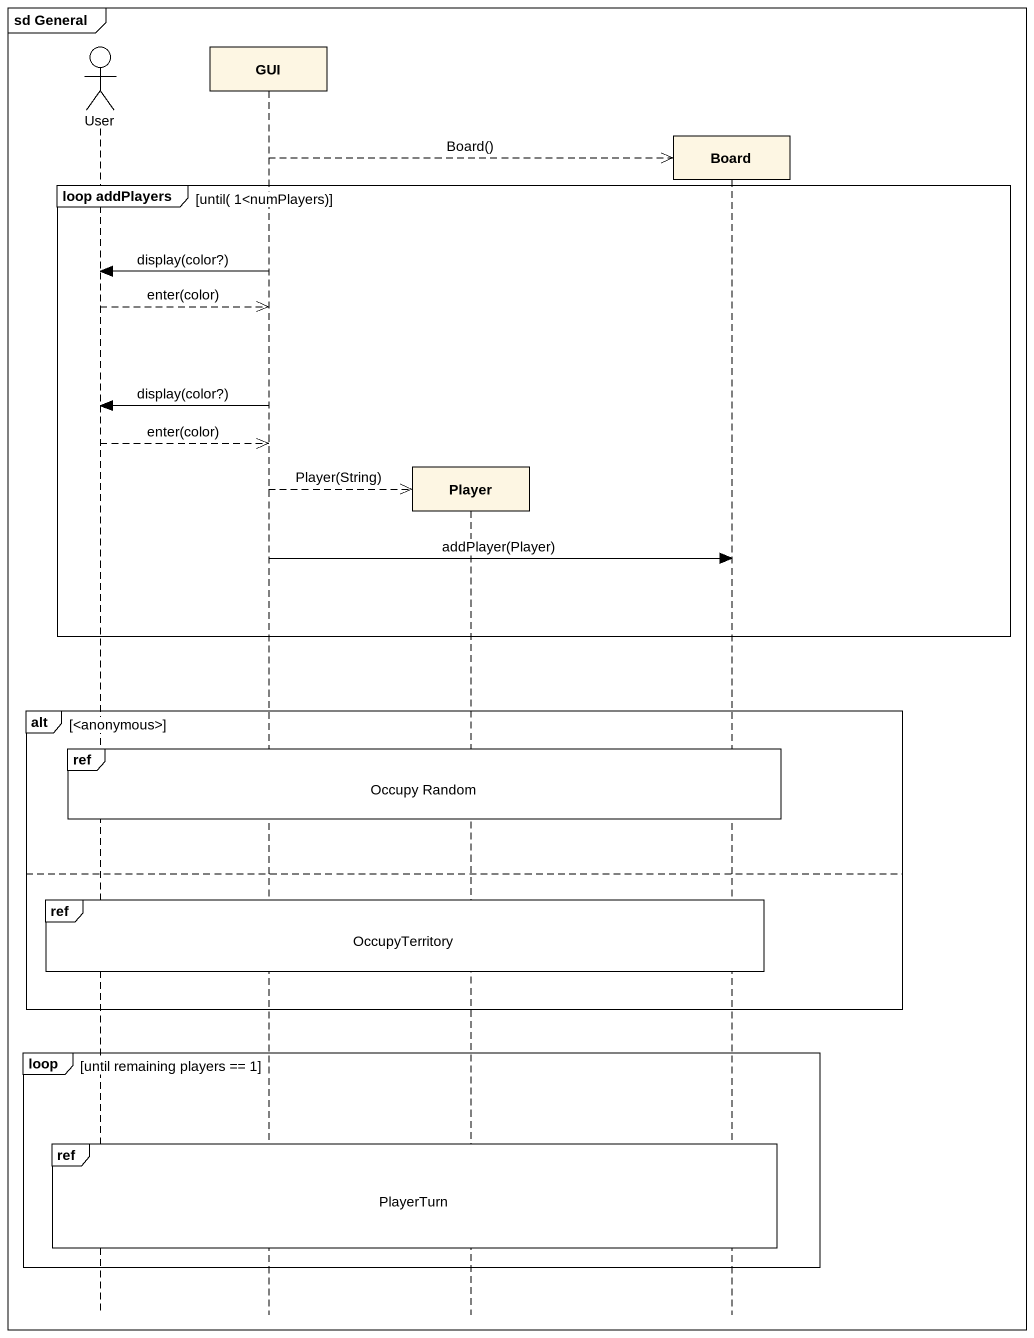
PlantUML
@startuml
mainframe sd General
hide footbox
actor User
participant GUI
participant Player
participant Board

GUI -->> Board ** : Board()
group loop addPlayers [until( 1<numPlayers)]
  GUI -> User : display(color?)
  User -->> GUI : enter(color)
  GUI -> User : display(color?)
  User -->> GUI : enter(color)
  GUI -->> Player ** : Player(String)
  GUI -> Board : addPlayer(Player)
end
alt <anonymous>
  ref over User, GUI, Player, Board : Occupy Random
else
  ref over User, GUI, Player, Board : OccupyTerritory
end
loop until remaining players == 1
  ref over User, GUI, Player, Board : PlayerTurn
end
@enduml
